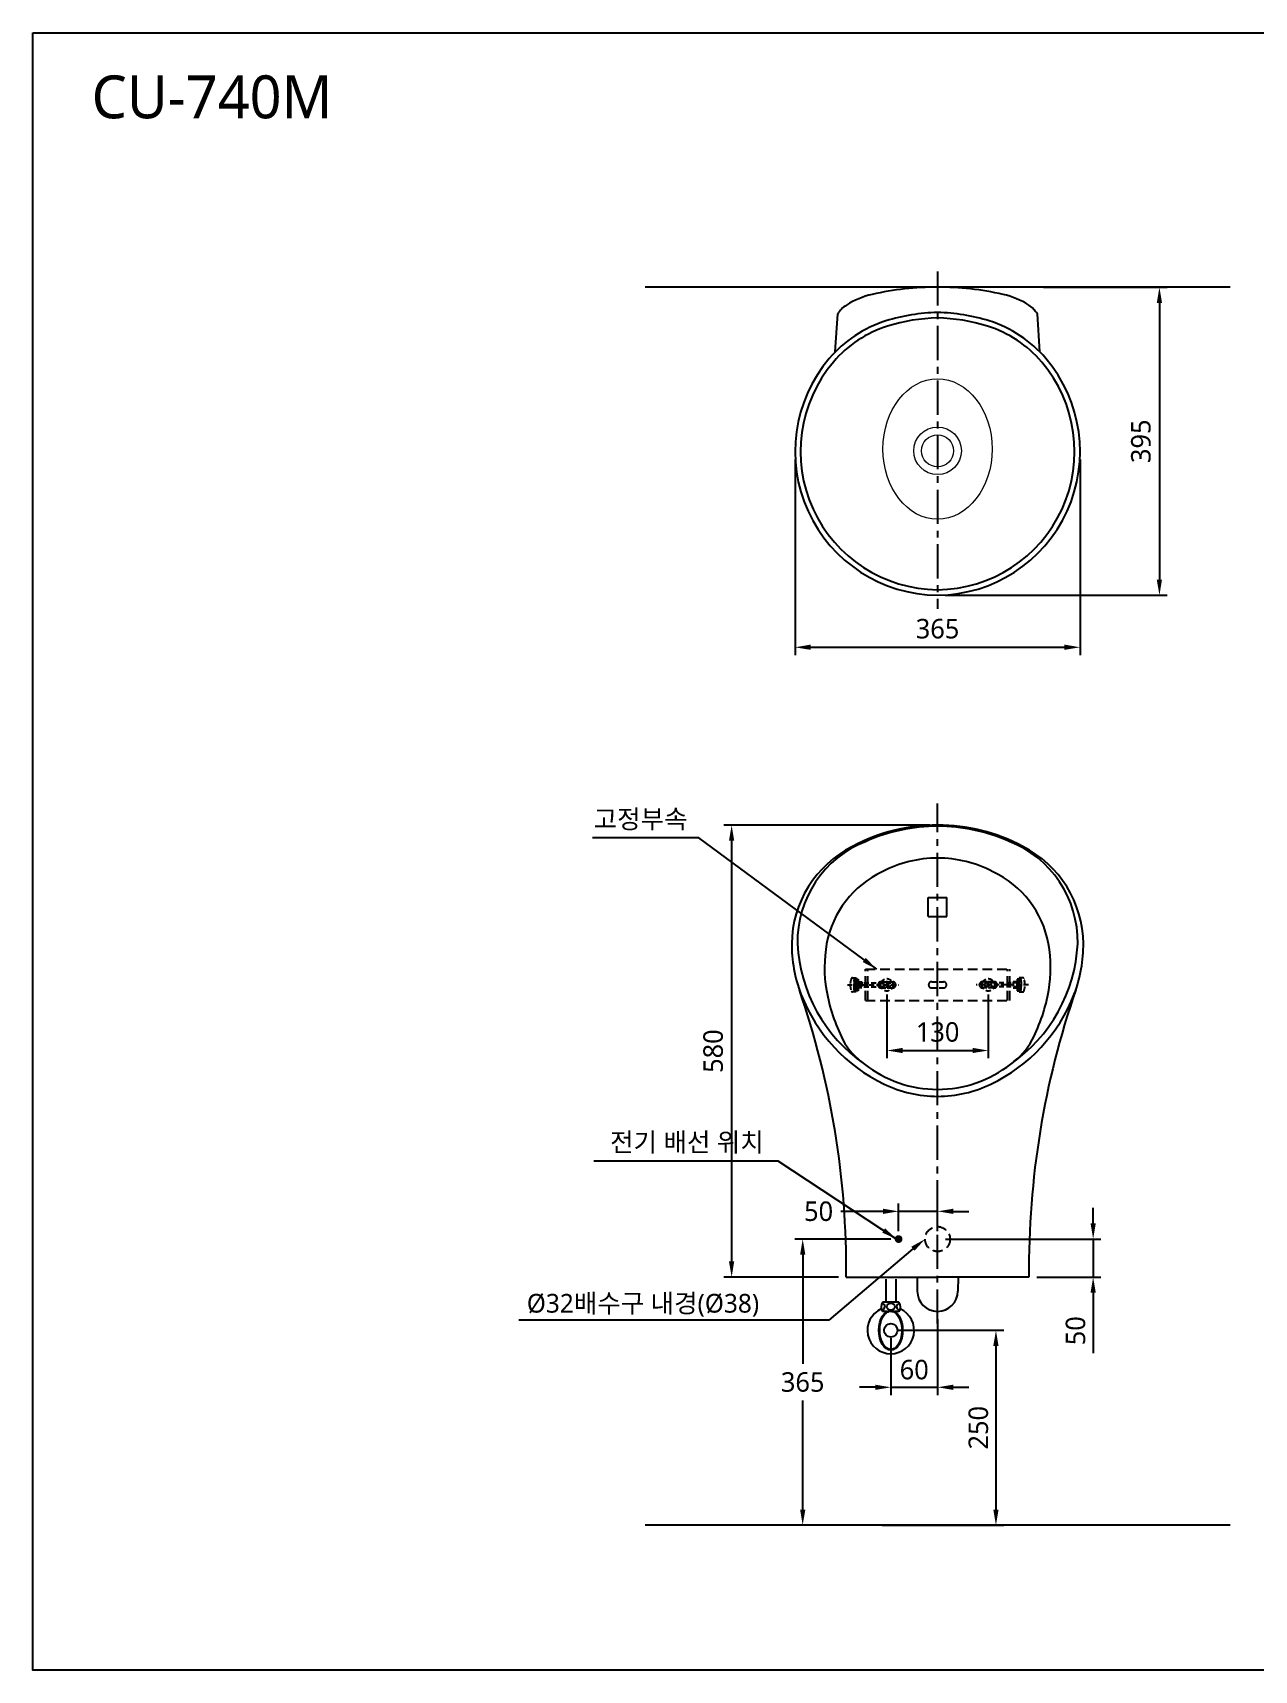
# Model space of a CAD drawing. Extents: x 3469 to 6569, y 70 to 2170.
# Drawn here: x 3469 to 5035, y 70 to 2170 of the extents above; entities that cross this region are included whole.
import ezdxf

# ---------------------------------------------------------------- set-up
doc = ezdxf.new("R2010")
doc.units = 0
doc.header["$LTSCALE"] = 500
doc.header["$MEASUREMENT"] = 0
for name, pattern in [('0.50mmSolid', [0]), ('CENTER', [2, 1.25, -0.25, 0.25, -0.25]), ('HIDDEN', [0.375, 0.25, -0.125]), ('HIDDEN2', [0.1875, 0.125, -0.0625])]:
    doc.linetypes.add(name, pattern=pattern)
doc.layers.get('0').update_dxf_attribs({"linetype": 'CONTINUOUS'})
doc.layers.get('DEFPOINTS').update_dxf_attribs({"linetype": 'CONTINUOUS'})
doc.layers.add('0-1', color=9, linetype='0.50mmSolid', lineweight=0)
for name, color, linetype in [('1', 1, 'CONTINUOUS'), ('2', 2, 'CONTINUOUS'), ('3', 3, 'CONTINUOUS'), ('5', 5, 'CONTINUOUS'), ('6', 6, 'CONTINUOUS'), ('CEN', 1, 'CENTER')]:
    doc.layers.add(name, color=color, linetype=linetype)
doc.layers.add('10', color=7, linetype='CONTINUOUS', true_color=0xffffff)
doc.layers.add('11', color=7, linetype='CONTINUOUS', true_color=0xffffff)
doc.styles.add('GHS', font='romans', dxfattribs={"bigfont": 'ghs'})
doc.styles.get("Standard").update_dxf_attribs({"font": 'NanumGothic.ttf'})
doc.dimstyles.get("Standard").update_dxf_attribs({"dimtxt": 2.5, "dimasz": 2, "dimexe": 2, "dimexo": 1, "dimgap": 2, "dimtad": 1, "dimdec": 0, "dimlfac": 10, "dimrnd": 1, "dimzin": 0, "dimdsep": 46, "dimtxsty": 'Standard', "dimcen": 0, "dimclrt": 2, "dimadec": 0, "dimazin": 0, "dimtfac": 1, "dimtdec": 0, "dimtofl": 0, "dimtmove": 0, "dimatfit": 3, "dimfxl": 1, "dimtolj": 1, "dimtzin": 0, "dimarcsym": 0})
doc.dimstyles.new('Standard$0', dxfattribs={"dimtxt": 0.18, "dimasz": 0.18, "dimexe": 0.18, "dimexo": 0.0625, "dimgap": 0.09, "dimtad": 0, "dimtih": 1, "dimtoh": 1, "dimdec": 4, "dimzin": 0, "dimdsep": 46, "dimtxsty": 'Standard', "dimcen": 0.09, "dimadec": 0, "dimazin": 0, "dimtfac": 1, "dimtdec": 4, "dimtofl": 0, "dimtmove": 0, "dimatfit": 3, "dimfxl": 1, "dimtolj": 1, "dimtzin": 0, "dimarcsym": 0})

# ---------------------------------------------------------------- blocks, each defined once
blk = doc.blocks.new('*D8')
at = {"layer": '1', "color": 3, "lineweight": -2, "transparency": 16777216}
for p, q in [((4446.5, 1622.7), (4446.5, 1371.7)), ((4811.9, 1622.7), (4811.9, 1371.7)), ((4466.5, 1381.7), (4791.9, 1381.7))]:
    blk.add_line(p, q, dxfattribs=at)
at = {"layer": '1', "color": 3, "transparency": 16777216}
for points in [[(4466.5, 1385.1), (4466.5, 1378.4), (4446.5, 1381.7)], [(4791.9, 1385.1), (4791.9, 1378.4), (4811.9, 1381.7)]]:
    blk.add_solid(points, dxfattribs=at)
at = {"layer": 'DEFPOINTS', "color": 0, "transparency": 16777216}
for p in [(4446.5, 1632.7), (4811.9, 1632.7), (4811.9, 1381.7)]:
    blk.add_point(p, dxfattribs=at)
at = {"layer": '1', "color": 2, "transparency": 16777216, "insert": (4629.2, 1405.4), "char_height": 25, "attachment_point": 5}
blk.add_mtext('\\A1;365', dxfattribs=at)
blk = doc.blocks.new('*D9')
at = {"layer": '1', "color": 3, "lineweight": -2, "transparency": 16777216}
for p, q in [((4765.2, 1843.4), (4923.7, 1843.4)), ((4913.7, 1823.4), (4913.7, 1468.4)), ((4639, 1448.4), (4923.7, 1448.4))]:
    blk.add_line(p, q, dxfattribs=at)
at = {"layer": '1', "color": 3, "transparency": 16777216}
for points in [[(4910.3, 1823.4), (4917, 1823.4), (4913.7, 1843.4)], [(4910.3, 1468.4), (4917, 1468.4), (4913.7, 1448.4)]]:
    blk.add_solid(points, dxfattribs=at)
at = {"layer": 'DEFPOINTS', "color": 0, "transparency": 16777216}
for p in [(4755.2, 1843.4), (4629, 1448.4), (4913.7, 1448.4)]:
    blk.add_point(p, dxfattribs=at)
at = {"layer": '1', "color": 2, "transparency": 16777216, "insert": (4890, 1645.9), "char_height": 25, "attachment_point": 5, "rotation": 90}
blk.add_mtext('\\A1;395', dxfattribs=at)
blk = doc.blocks.new('*D10')
at = {"layer": '1', "color": 3, "lineweight": -2, "transparency": 16777216}
for p, q in [((4619.3, 1153.6), (4355.2, 1153.6)), ((4365.2, 1133.6), (4365.2, 594)), ((4502.2, 574), (4355.2, 574))]:
    blk.add_line(p, q, dxfattribs=at)
at = {"layer": '1', "color": 3, "transparency": 16777216}
for points in [[(4361.8, 1133.6), (4368.5, 1133.6), (4365.2, 1153.6)], [(4361.8, 594), (4368.5, 594), (4365.2, 574)]]:
    blk.add_solid(points, dxfattribs=at)
at = {"layer": 'DEFPOINTS', "color": 0, "transparency": 16777216}
for p in [(4629.3, 1153.6), (4365.2, 574), (4512.2, 574)]:
    blk.add_point(p, dxfattribs=at)
at = {"layer": '1', "color": 2, "transparency": 16777216, "insert": (4341.6, 863.8), "char_height": 25, "attachment_point": 5, "rotation": 90}
blk.add_mtext('\\A1;580', dxfattribs=at)
blk = doc.blocks.new('*D11')
at = {"layer": '1', "color": 3, "lineweight": -2, "transparency": 16777216}
for p, q in [((4629.3, 520), (4629.3, 422.7)), ((4569.3, 495.8), (4569.3, 422.7)), ((4549.3, 432.7), (4529.3, 432.7)), ((4569.3, 432.7), (4629.3, 432.7)), ((4649.3, 432.7), (4669.3, 432.7))]:
    blk.add_line(p, q, dxfattribs=at)
at = {"layer": '1', "color": 3, "transparency": 16777216}
for points in [[(4549.3, 436), (4549.3, 429.3), (4569.3, 432.7)], [(4649.3, 436), (4649.3, 429.3), (4629.3, 432.7)]]:
    blk.add_solid(points, dxfattribs=at)
at = {"layer": 'DEFPOINTS', "color": 0, "transparency": 16777216}
for p in [(4629.3, 530), (4569.3, 505.8), (4629.3, 432.7)]:
    blk.add_point(p, dxfattribs=at)
at = {"layer": '1', "color": 2, "transparency": 16777216, "insert": (4599.3, 455.2), "char_height": 25, "attachment_point": 5}
blk.add_mtext('\\A1;60', dxfattribs=at)
blk = doc.blocks.new('*D12')
at = {"layer": '1', "color": 3, "lineweight": -2, "transparency": 16777216}
for p, q in [((4579.3, 505.8), (4714.1, 505.8)), ((4704.1, 485.8), (4704.1, 275.8)), ((4558, 255.8), (4714.1, 255.8))]:
    blk.add_line(p, q, dxfattribs=at)
at = {"layer": '1', "color": 3, "transparency": 16777216}
for points in [[(4700.7, 485.8), (4707.4, 485.8), (4704.1, 505.8)], [(4700.7, 275.8), (4707.4, 275.8), (4704.1, 255.8)]]:
    blk.add_solid(points, dxfattribs=at)
at = {"layer": 'DEFPOINTS', "color": 0, "transparency": 16777216}
for p in [(4569.3, 505.8), (4548, 255.8), (4704.1, 255.8)]:
    blk.add_point(p, dxfattribs=at)
at = {"layer": '1', "color": 2, "transparency": 16777216, "insert": (4681.6, 380.8), "char_height": 25, "attachment_point": 5, "rotation": 90}
blk.add_mtext('\\A1;250', dxfattribs=at)
blk = doc.blocks.new('*D13')
at = {"layer": '1', "color": 3, "lineweight": -2, "transparency": 16777216}
for p, q in [((4828.7, 642.8), (4828.7, 662.8)), ((4639.3, 622.8), (4838.7, 622.8)), ((4828.7, 622.8), (4828.7, 574)), ((4756.3, 574), (4838.7, 574)), ((4828.7, 554), (4828.7, 476.5))]:
    blk.add_line(p, q, dxfattribs=at)
at = {"layer": '1', "color": 3, "transparency": 16777216}
for points in [[(4825.4, 642.8), (4832.1, 642.8), (4828.7, 622.8)], [(4825.4, 554), (4832.1, 554), (4828.7, 574)]]:
    blk.add_solid(points, dxfattribs=at)
at = {"layer": 'DEFPOINTS', "color": 0, "transparency": 16777216}
for p in [(4629.3, 622.8), (4746.3, 574), (4828.7, 574)]:
    blk.add_point(p, dxfattribs=at)
at = {"layer": '1', "color": 2, "transparency": 16777216, "insert": (4806.2, 505.2), "char_height": 25, "attachment_point": 5, "rotation": 90}
blk.add_mtext('\\A1;50', dxfattribs=at)
blk = doc.blocks.new('*D22')
at = {"layer": '1', "color": 3, "lineweight": -2, "transparency": 16777216}
for p, q in [((4564.3, 936.5), (4564.3, 854.6)), ((4694.3, 936.5), (4694.3, 854.6)), ((4584.3, 864.6), (4674.3, 864.6))]:
    blk.add_line(p, q, dxfattribs=at)
at = {"layer": '1', "color": 3, "transparency": 16777216}
for points in [[(4584.3, 867.9), (4584.3, 861.3), (4564.3, 864.6)], [(4674.3, 867.9), (4674.3, 861.3), (4694.3, 864.6)]]:
    blk.add_solid(points, dxfattribs=at)
at = {"layer": 'DEFPOINTS', "color": 0, "transparency": 16777216}
for p in [(4564.3, 946.5), (4694.3, 946.5), (4694.3, 864.6)]:
    blk.add_point(p, dxfattribs=at)
at = {"layer": '1', "color": 2, "transparency": 16777216, "insert": (4629.3, 888.2), "char_height": 25, "attachment_point": 5}
blk.add_mtext('\\A1;130', dxfattribs=at)
blk = doc.blocks.new('*D29')
at = {"layer": '1', "color": 3, "lineweight": -2, "transparency": 16777216}
for p, q in [((4559.3, 658.3), (4505.4, 658.3)), ((4579.3, 632.8), (4579.3, 668.3)), ((4629.3, 658.3), (4579.3, 658.3)), ((4629.3, 632.8), (4629.3, 668.3)), ((4649.3, 658.3), (4669.3, 658.3))]:
    blk.add_line(p, q, dxfattribs=at)
at = {"layer": '1', "color": 3, "transparency": 16777216}
for points in [[(4559.3, 661.7), (4559.3, 655), (4579.3, 658.3)], [(4649.3, 661.7), (4649.3, 655), (4629.3, 658.3)]]:
    blk.add_solid(points, dxfattribs=at)
at = {"layer": 'DEFPOINTS', "color": 0, "transparency": 16777216}
for p in [(4579.3, 658.3), (4579.3, 622.8), (4629.3, 622.8)]:
    blk.add_point(p, dxfattribs=at)
at = {"layer": '1', "color": 0, "transparency": 16777216, "insert": (4476.7, 658.3), "char_height": 25, "attachment_point": 5}
blk.add_mtext('\\A1;50', dxfattribs=at)
blk = doc.blocks.new('*D30')
at = {"layer": '1', "color": 3, "lineweight": -2, "transparency": 16777216}
for p, q in [((4569.3, 622.8), (4446.3, 622.8)), ((4456.3, 602.8), (4456.3, 462.9)), ((4456.3, 275.8), (4456.3, 415.6)), ((4538, 255.8), (4446.3, 255.8))]:
    blk.add_line(p, q, dxfattribs=at)
at = {"layer": '1', "color": 3, "transparency": 16777216}
for points in [[(4453, 602.8), (4459.7, 602.8), (4456.3, 622.8)], [(4453, 275.8), (4459.7, 275.8), (4456.3, 255.8)]]:
    blk.add_solid(points, dxfattribs=at)
at = {"layer": 'DEFPOINTS', "color": 0, "transparency": 16777216}
for p in [(4579.3, 622.8), (4456.3, 255.8), (4548, 255.8)]:
    blk.add_point(p, dxfattribs=at)
at = {"layer": '1', "color": 0, "transparency": 16777216, "insert": (4456.3, 439.3), "char_height": 25, "attachment_point": 5}
blk.add_mtext('\\A1;365', dxfattribs=at)

msp = doc.modelspace()

# ---------------------------------------------------------------- linework, layer by layer
at = {"color": 7}
for p, q in [((4498.14783, 1760.56935), (4501.15694, 1809.1897)), ((4760.31707, 1760.57034), (4757.30802, 1809.1897))]:
    msp.add_line(p, q, dxfattribs=at)
at = {"linetype": 'HIDDEN2', "ltscale": 0.2}
for p, q in [((4536.75649, 928.75643), (4536.75649, 968.75643)), ((4536.75649, 968.75643), (4721.75649, 968.75643)), ((4539.75649, 928.75643), (4539.75649, 968.75643)), ((4718.75649, 928.75643), (4718.75649, 968.75643)), ((4721.75649, 928.75643), (4721.75649, 968.75643)), ((4536.75649, 928.75643), (4721.75649, 928.75643))]:
    msp.add_line(p, q, dxfattribs=at)
at = {"color": 6, "linetype": 'HIDDEN', "ltscale": 0.05}
for p, q in [((4522.25649, 943.80643), (4522.25649, 953.70643)), ((4522.25649, 953.70643), (4522.75649, 953.70643)), ((4522.75649, 943.80643), (4522.75649, 953.70643)), ((4525.35649, 951.25643), (4522.75649, 953.70643)), ((4525.35649, 946.25643), (4522.75649, 943.80643)), ((4523.75649, 956.75643), (4524.75649, 956.75643)), ((4525.35649, 951.25643), (4571.85649, 951.25643)), ((4525.35649, 946.25643), (4525.35649, 951.25643)), ((4525.35649, 946.25643), (4571.85649, 946.25643)), ((4571.85649, 946.25643), (4571.85649, 951.25643)), ((4572.25649, 950.85043), (4571.85649, 951.25643)), ((4572.25649, 946.66243), (4571.85649, 946.25643)), ((4572.25649, 946.66243), (4572.25649, 950.85043)), ((4686.25649, 950.85043), (4686.65649, 951.25643)), ((4686.25649, 946.66243), (4686.25649, 950.85043)), ((4686.25649, 946.66243), (4686.65649, 946.25643)), ((4733.15649, 951.25643), (4686.65649, 951.25643)), ((4686.65649, 946.25643), (4686.65649, 951.25643)), ((4733.15649, 946.25643), (4686.65649, 946.25643)), ((4733.15649, 951.25643), (4735.75649, 953.70643)), ((4733.15649, 946.25643), (4733.15649, 951.25643)), ((4733.15649, 946.25643), (4735.75649, 943.80643)), ((4734.75649, 956.75643), (4733.75649, 956.75643)), ((4735.75649, 943.80643), (4735.75649, 953.70643)), ((4736.25649, 953.70643), (4735.75649, 953.70643)), ((4736.25649, 943.80643), (4736.25649, 953.70643)), ((4522.25649, 943.80643), (4522.75649, 943.80643)), ((4523.75649, 940.75643), (4524.75649, 940.75643)), ((4734.75649, 940.75643), (4733.75649, 940.75643)), ((4736.25649, 943.80643), (4735.75649, 943.80643))]:
    msp.add_line(p, q, dxfattribs=at)
at = {"color": 3, "linetype": 'HIDDEN', "ltscale": 0.05}
for p, q in [((4562.19671, 948.95643), (4564.05649, 948.95643)), ((4562.19671, 948.55643), (4564.05649, 948.55643)), ((4564.05649, 950.81621), (4564.05649, 948.95643)), ((4564.05649, 948.55643), (4564.05649, 946.69665)), ((4564.45649, 950.81621), (4564.45649, 948.95643)), ((4564.45649, 948.95643), (4566.31627, 948.95643)), ((4564.45649, 948.55643), (4564.45649, 946.69665)), ((4564.45649, 948.55643), (4566.31627, 948.55643)), ((4694.05649, 948.95643), (4692.19671, 948.95643)), ((4694.05649, 948.55643), (4692.19671, 948.55643)), ((4694.05649, 950.81621), (4694.05649, 948.95643)), ((4694.05649, 948.55643), (4694.05649, 946.69665)), ((4694.45649, 950.81621), (4694.45649, 948.95643)), ((4696.31627, 948.95643), (4694.45649, 948.95643)), ((4694.45649, 948.55643), (4694.45649, 946.69665)), ((4696.31627, 948.55643), (4694.45649, 948.55643))]:
    msp.add_line(p, q, dxfattribs=at)
for p in [(4512.177, 573.97833), (4746.33599, 573.97833)]:
    msp.add_line(p, (4629.25649, 573.97833))
at = {"color": 4}
for p, q in [((4603.01466, 573.97833), (4603.25649, 556.00534)), ((4655.49832, 573.97833), (4655.25649, 556.00534))]:
    msp.add_line(p, q, dxfattribs=at)
at = {"const_width": 5}
msp.add_lwpolyline([(4576.75649, 622.75643, 1), (4581.75649, 622.75643, 1)], format="xyb", close=True, dxfattribs=at)
at = {"color": 3, "linetype": 'HIDDEN', "ltscale": 0.05}
for centre, radius in [((4564.25649, 948.75643), 8), ((4564.25649, 948.75643), 4.25978), ((4694.25649, 948.75643), 8), ((4694.25649, 948.75643), 4.25978)]:
    msp.add_circle(centre, radius, dxfattribs=at)
at = {"color": 7}
for centre, radius, start, end in [((4569.00418, 1731.06869), 105.85714, 102.96882695, 122.37768733), ((4626.42363, 1481.73891), 361.71322, 89.55507045, 102.96882695), ((4632.04133, 1481.73891), 361.71322, 77.03117305, 90.44492955), ((4689.46078, 1731.06869), 105.85714, 57.62231267, 77.03117305), ((4531.31342, 1790.51097), 35.47264, 122.37768733, 148.22620177), ((4633.79934, 1574.67387), 236.38415, 91.10700429, 107.43459456), ((4633.79934, 1574.67387), 236.38415, 91.10700429, 107.43459456), ((4624.66653, 1574.67387), 236.38415, 72.56540544, 88.89299571), ((4624.66653, 1574.67387), 236.38415, 72.56540544, 88.89299571), ((4727.15153, 1790.51097), 35.47264, 31.77379823, 57.62231267), ((4610.01451, 1650.41108), 157, 107.43459456, 139.64765441), ((4610.01451, 1650.41108), 150, 107.43459456, 139.64765441), ((4633.79934, 1574.67387), 229.38415, 91.10700429, 107.43459456), ((4624.66562, 1574.67387), 229.38415, 88.85920942, 88.89299571), ((4624.66653, 1574.67387), 229.38415, 72.56540544, 88.89299571), ((4648.45136, 1650.41108), 150, 40.35234559, 72.56540544), ((4648.45136, 1650.41108), 157, 40.35234559, 72.56540544), ((4630.81948, 1632.73448), 184.30035, 139.64765441, 269.48714189), ((4630.81948, 1632.73448), 177.30035, 139.64765441, 269.48714189), ((4627.64639, 1632.73448), 177.30035, 270.51285811, 40.35234559), ((4627.64639, 1632.73448), 184.30035, 270.51285811, 40.35234559), ((4630.81948, 1632.73448), 184.30035, 269.42774766, 269.48714189)]:
    msp.add_arc(centre, radius, start, end, dxfattribs=at)
for centre, radius, start, end in [((4627.35968, 930.80854), 222.82107, 89.51225251, 118.78789236), ((4628.97452, 925.79791), 226.34618, 89.9287389, 113.84135072), ((4631.1533, 930.80854), 222.82107, 61.21210764, 90.48774749), ((4629.53847, 925.79791), 226.34618, 66.15864928, 90.0712611), ((4583.03595, 1000.22019), 140.74756, 116.58127598, 179.52014246), ((4587.83091, 1004.05011), 138.27127, 111.35318186, 181.09863136), ((4670.68208, 1004.05011), 138.27127, 358.90136864, 68.64681814), ((4675.47704, 1000.22019), 140.74756, 0.47985754, 63.41872402), ((4612.72156, 978.04858), 127.84182, 115.19444295, 169.47581721), ((4629.25649, 960.05895), 151.33521, 90, 117.9607876), ((4629.25649, 960.05895), 151.33521, 62.0392124, 90), ((4645.79142, 978.04858), 127.84182, 10.52418279, 64.80555705), ((4619.82663, 1000.37754), 177.53617, 179.25088866, 201.01939818), ((4649.27127, 1011.69103), 199.95127, 182.9504843, 235.32640895), ((4656.14287, 970.904), 171.85639, 169.77906175, 189.7656796), ((4609.24171, 1011.69103), 199.95127, 304.67359105, 357.0495157), ((4602.37011, 970.904), 171.85639, 350.2343204, 10.22093825), ((4638.68636, 1000.37754), 177.53617, 338.98060182, 0.74911134), ((3412.177, 583.62694), 1100, 359.49742562, 19.03916031), ((4653.01913, 1013.82177), 213.34322, 201.1923591, 244.38842554), ((4706.34829, 979.54502), 222.8, 189.7656796, 207.0371743), ((4605.49386, 1013.82177), 213.34322, 295.61157446, 338.8076409), ((5846.33599, 583.62694), 1100, 160.96083969, 180.50257438), ((4552.16469, 979.54502), 222.8, 332.9628257, 350.2343204), ((4585.65464, 919.70323), 88.1084, 208.05281501, 235.31783529), ((4672.85834, 919.70323), 88.1084, 304.68216471, 331.94718499), ((4629.25649, 966.05895), 151.33521, 231.72738902, 270), ((4629.25649, 966.05895), 151.33521, 270, 308.27261098), ((4629.85475, 965.6127), 159.85771, 244.4060344, 269.75708172), ((4628.65823, 965.6127), 159.85771, 270.24291828, 295.5939656)]:
    msp.add_arc(centre, radius, start, end)
at = {"color": 6, "linetype": 'HIDDEN', "ltscale": 0.05}
for centre, start, end in [((4523.75649, 955.25643), 90, 180), ((4734.75649, 955.25643), 0, 90), ((4523.75649, 942.25643), 180, 270), ((4734.75649, 942.25643), 270, 0)]:
    msp.add_arc(centre, 1.5, start, end, dxfattribs=at)
at = {"color": 2, "linetype": 'HIDDEN', "ltscale": 0.05}
for centre, start, end in [((4556.75649, 948.75643), 90, 180), ((4556.75649, 948.75643), 180, 270), ((4571.75649, 948.75643), 0, 90), ((4571.75649, 948.75643), 270, 0), ((4621.75649, 948.75643), 90, 180), ((4621.75649, 948.75643), 180, 270), ((4636.75649, 948.75643), 0, 90), ((4636.75649, 948.75643), 270, 0), ((4686.75649, 948.75643), 90, 180), ((4686.75649, 948.75643), 180, 270), ((4701.75649, 948.75643), 0, 90), ((4701.75649, 948.75643), 270, 0)]:
    msp.add_arc(centre, 4, start, end, dxfattribs=at)
at = {"color": 3, "linetype": 'HIDDEN', "ltscale": 0.05}
for centre, start, end in [((4562.19671, 948.75643), 90, 270), ((4564.25649, 950.81621), 90, 180), ((4564.25649, 946.69665), 180, 270), ((4564.25649, 950.81621), 0, 90), ((4564.25649, 946.69665), 270, 0), ((4566.31627, 948.75643), 270, 90), ((4692.19671, 948.75643), 90, 270), ((4694.25649, 950.81621), 90, 180), ((4694.25649, 946.69665), 180, 270), ((4694.25649, 950.81621), 0, 90), ((4694.25649, 946.69665), 270, 0), ((4696.31627, 948.75643), 270, 90)]:
    msp.add_arc(centre, 0.2, start, end, dxfattribs=at)
at = {"color": 4}
for start, end in [(180, 270), (270, 0)]:
    msp.add_arc((4629.25649, 556.00534), 26, start, end, dxfattribs=at)
at = {"color": 7, "linetype": 'Continuous', "lineweight": 0}
msp.add_ellipse((4629.23248, 1635.97392), major_axis=(-0.00046, 90), ratio=0.7777777778, dxfattribs=at)
at = {"layer": '0-1', "color": 6, "linetype": 'HIDDEN', "ltscale": 0.05}
for p, q in [((4525.35649, 950.85043), (4572.25649, 950.85043)), ((4525.35649, 946.66243), (4572.25649, 946.66243)), ((4733.15649, 950.85043), (4686.25649, 950.85043)), ((4733.15649, 946.66243), (4686.25649, 946.66243))]:
    msp.add_line(p, q, dxfattribs=at)
at = {"layer": '1', "linetype": 'CENTER', "ltscale": 0.07}
for p, q in [((4629.23248, 1863.723), (4629.23248, 1431.12361)), ((4629.25649, 514.44419), (4629.25649, 1181.15926))]:
    msp.add_line(p, q, dxfattribs=at)
at = {"layer": '1'}
for p, q in [((5004.23248, 1843.44122), (4254.23248, 1843.44122)), ((5004.25649, 255.75643), (4254.25649, 255.75643))]:
    msp.add_line(p, q, dxfattribs=at)
at = {"layer": '1', "color": 0, "linetype": 'HIDDEN', "ltscale": 0.1}
msp.add_circle((4629.25649, 622.75643), 16, dxfattribs=at)
at = {"layer": '10', "color": 6, "linetype": 'HIDDEN', "ltscale": 0.05}
for p, q in [((4519.96485, 957.77279), (4524.75649, 957.85643)), ((4524.75649, 957.85643), (4524.75649, 946.75643)), ((4524.75649, 946.75643), (4524.75649, 939.65643)), ((4738.54813, 957.77279), (4733.75649, 957.85643)), ((4733.75649, 957.85643), (4733.75649, 946.75643)), ((4733.75649, 946.75643), (4733.75649, 939.65643)), ((4524.75649, 939.65643), (4519.96485, 939.74007)), ((4733.75649, 939.65643), (4738.54813, 939.74007))]:
    msp.add_line(p, q, dxfattribs=at)
for centre, radius, start, end in [((4542.25649, 948.75643), 25, 161.34585023, 180), ((4542.25649, 948.75643), 25, 180, 198.65414977), ((4519.99103, 956.27302), 1.5, 91, 161.34585023), ((4738.52196, 956.27302), 1.5, 18.65414977, 89), ((4716.25649, 948.75643), 25, 0, 18.65414977), ((4716.25649, 948.75643), 25, 341.34585023, 0), ((4519.99103, 941.23984), 1.5, 198.65414977, 269), ((4738.52196, 941.23984), 1.5, 271, 341.34585023)]:
    msp.add_arc(centre, radius, start, end, dxfattribs=at)
at = {"layer": '11', "color": 6, "linetype": 'HIDDEN', "ltscale": 0.05}
for p, q in [((4522.25649, 953.00643), (4522.25649, 955.25643)), ((4522.25649, 953.00643), (4522.25649, 944.50643)), ((4524.75649, 940.75643), (4524.75649, 956.75643)), ((4524.75649, 956.25643), (4527.25649, 956.25643)), ((4527.25649, 956.25643), (4527.25649, 941.25643)), ((4527.25649, 952.75643), (4532.25649, 952.75643)), ((4532.25649, 952.75643), (4532.25649, 944.75643)), ((4726.25649, 952.75643), (4726.25649, 944.75643)), ((4731.25649, 952.75643), (4726.25649, 952.75643)), ((4731.25649, 956.25643), (4731.25649, 941.25643)), ((4733.75649, 956.25643), (4731.25649, 956.25643)), ((4733.75649, 940.75643), (4733.75649, 956.75643)), ((4736.25649, 953.00643), (4736.25649, 955.25643)), ((4736.25649, 953.00643), (4736.25649, 944.50643)), ((4522.25649, 942.25643), (4522.25649, 944.50643)), ((4527.25649, 941.25643), (4524.75649, 941.25643)), ((4532.25649, 944.75643), (4527.25649, 944.75643)), ((4726.25649, 944.75643), (4731.25649, 944.75643)), ((4731.25649, 941.25643), (4733.75649, 941.25643)), ((4736.25649, 942.25643), (4736.25649, 944.50643))]:
    msp.add_line(p, q, dxfattribs=at)
at = {"layer": '2', "color": 2, "linetype": 'Continuous', "lineweight": 50}
msp.add_open_spline([(4629.25603, 1111.39416), (4629.25619, 1111.39416), (4629.25634, 1111.39415), (4629.25649, 1111.39415)], degree=3, dxfattribs=at)
at = {"layer": '3', "color": 0}
for p, q in [((4617.25649, 1060.62153), (4641.25649, 1060.62153)), ((4617.25649, 1036.62153), (4617.25649, 1060.62153)), ((4641.25649, 1036.62153), (4641.25649, 1060.62153)), ((4617.25649, 1036.62153), (4641.25649, 1036.62153))]:
    msp.add_line(p, q, dxfattribs=at)
at = {"layer": '3', "color": 3}
for p, q in [((4597.57963, 610.33725), (4490.01566, 518.57385)), ((4490.01566, 518.57385), (4092.50035, 518.57385))]:
    msp.add_line(p, q, dxfattribs=at)
at = {"layer": '3', "color": 7, "linetype": 'Continuous', "lineweight": 0}
for radius in [30.5, 20.5]:
    msp.add_circle((4629.23248, 1633.66985), radius, dxfattribs=at)
at = {"layer": '3', "color": 3}
msp.add_solid([(4595.50977, 612.95006), (4599.64949, 607.72444), (4613.25649, 622.75643)], dxfattribs=at)
at = {"layer": '5'}
msp.add_lwpolyline([(3469.13783, 2169.79582), (6569.13783, 2169.79582), (6569.13783, 69.79582), (3469.13783, 69.79582)], close=True, dxfattribs=at)
at = {"layer": '6'}
for p, q in [((4562.90649, 571.25643), (4562.90649, 541.75643)), ((4575.60649, 571.25643), (4575.60649, 541.75643)), ((4575.60649, 541.75643), (4558.75649, 541.75643)), ((4564.1163, 529.75643), (4558.75649, 529.75643)), ((4579.75649, 529.75643), (4574.39669, 529.75643)), ((4579.75649, 541.75643), (4575.60649, 541.75643))]:
    msp.add_line(p, q, dxfattribs=at)
msp.add_circle((4569.25649, 505.75643), 8.61509, dxfattribs=at)
for centre, radius, start, end in [((4569.25649, 505.75643), 30, 113.91725115, 66.08274885), ((4566.75649, 535.75643), 10, 143.13010235, 216.86989765), ((4571.75649, 535.75643), 10, 323.13010235, 36.86989765)]:
    msp.add_arc(centre, radius, start, end, dxfattribs=at)
for centre, major_axis, ratio in [((4569.25649, 505.75643), (0, 25.5), 0.5965287665), ((4569.25649, 535.98401), (5.22946, 0), 0.8663914057)]:
    msp.add_ellipse(centre, major_axis=major_axis, ratio=ratio, dxfattribs=at)
for centre, major_axis, start_param, end_param in [((4556.48323, 535.98401), (-5.22946, 0), 1.8005043538, 4.4430577951), ((4581.93917, 535.98401), (5.22946, 0), 1.8241194503, 4.4989702221)]:
    msp.add_ellipse(centre, major_axis=major_axis, ratio=0.8663914057, start_param=start_param, end_param=end_param, dxfattribs=at)
msp.add_open_spline([(4569.25649, 530.25643), (4567.1761, 530.25643), (4565.07635, 529.44732), (4561.18012, 526.20227), (4559.4079, 523.76214), (4556.68205, 517.73343), (4555.73038, 514.15402), (4554.87998, 506.63888), (4554.98131, 502.70915), (4556.2132, 495.35173), (4557.34369, 491.9302), (4560.35612, 486.34098), (4562.23399, 484.18375), (4566.23914, 481.54141), (4568.34465, 481.03983), (4572.50015, 481.64163), (4574.5819, 482.76448), (4578.33311, 486.59648), (4579.98184, 489.30059), (4582.39623, 495.72196), (4583.16101, 499.43121), (4583.62268, 507.04564), (4583.31953, 510.94491), (4581.71669, 518.08732), (4580.41713, 521.32404), (4577.14624, 526.43082), (4575.18252, 528.28958), (4571.8648, 529.94175), (4570.55929, 530.25643), (4569.25649, 530.25643)], degree=3, knots=[0, 0, 0, 0, 0.4611097388, 0.4611097388, 0.9222194776, 0.9222194776, 1.3833292164, 1.3833292164, 1.8444389553, 1.8444389553, 2.3055486941, 2.3055486941, 2.7666584329, 2.7666584329, 3.2277681717, 3.2277681717, 3.6888779105, 3.6888779105, 4.1499876493, 4.1499876493, 4.6110973881, 4.6110973881, 5.072207127, 5.072207127, 5.5333168658, 5.5333168658, 5.9944266046, 5.9944266046, 6.2831853072, 6.2831853072, 6.2831853072, 6.2831853072], dxfattribs=at)
at = {"layer": 'CEN', "linetype": 'HIDDEN', "ltscale": 0.05}
for p, q in [((4513.58168, 948.75643), (4579.67354, 948.75643)), ((4745.71569, 948.75643), (4678.83945, 948.75643)), ((4721.75649, 948.75643), (4710.19435, 948.75643))]:
    msp.add_line(p, q, dxfattribs=at)
at = {"layer": 'CEN', "color": 6, "linetype": 'HIDDEN', "ltscale": 0.05}
msp.add_line((4524.75649, 948.75643), (4536.31863, 948.75643), dxfattribs=at)
at = {"layer": 'CEN', "color": 2, "linetype": 'HIDDEN', "ltscale": 0.05}
for p, q in [((4556.75649, 952.75643), (4571.75649, 952.75643)), ((4621.75649, 952.75643), (4636.75649, 952.75643)), ((4701.75649, 952.75643), (4686.75649, 952.75643)), ((4556.75649, 944.75643), (4571.75649, 944.75643)), ((4621.75649, 944.75643), (4636.75649, 944.75643)), ((4701.75649, 944.75643), (4686.75649, 944.75643))]:
    msp.add_line(p, q, dxfattribs=at)

# ---------------------------------------------------------------- texts
at = {"insert": (3544.52978, 2115.07375), "char_height": 55, "width": 456.6456895, "attachment_point": 1, "style": 'GHS'}
msp.add_mtext('{\\fNanumGothic|b0|i0|c0|p50;CU-740M}', dxfattribs=at)
at = {"layer": '3', "color": 2, "char_height": 24, "attachment_point": 9}
for s, insert, width in [('\\A1;\\pxqc;고정부속', (4324.92822, 1146.82301), 152.8525681), ('\\A1;\\pxqc;%%C32배수구 내경(%%C38) ', (4445.99657, 523.12656), 388.902929)]:
    msp.add_mtext(s, dxfattribs=dict(at, insert=insert, width=width))
at = {"layer": '3', "color": 2, "insert": (4406.32175, 732.49173), "char_height": 24, "attachment_point": 9}
msp.add_mtext('\\A1;전기 배선 위치', dxfattribs=at)

# ---------------------------------------------------------------- dimensions: what is measured, and where the dimension line sits
at = {"layer": '1', "color": 2}
for base, p1, p2, picture, middle in [((4913.67442, 1448.44331), (4755.18819, 1843.44122), (4628.97878, 1448.44331), '*D9', (4890.04781, 1645.94227)), ((4365.16739, 573.97833), (4629.25649, 1153.62153), (4512.177, 573.97833), '*D10', (4341.55867, 863.79993)), ((4704.0819, 255.75643), (4569.25649, 505.75643), (4547.95629, 255.75643), '*D12', (4681.5819, 380.75643))]:
    dim = msp.add_linear_dim(base=base, p1=p1, p2=p2, angle=90, dimstyle='Standard', override={"dimtxt": 25, "dimasz": 20, "dimexe": 10, "dimexo": 10, "dimgap": 10, "dimdec": 4, "dimlfac": 1, "dimzin": 8, "dimclrd": 3, "dimclre": 3, "dimtdec": 4, "dimtofl": 1, "dimarcsym": 1}, dxfattribs=at)
    dim.commit()
    dim.dimension.update_dxf_attribs({"geometry": picture, "text_midpoint": middle})
for base, p1, p2, dimstyle, override, picture, middle in [((4811.94674, 1381.73148), (4446.51913, 1632.73448), (4811.94674, 1632.73448), 'Standard', {"dimtxt": 25, "dimasz": 20, "dimexe": 10, "dimexo": 10, "dimgap": 10, "dimdec": 4, "dimlfac": 1, "dimzin": 8, "dimclrd": 3, "dimclre": 3, "dimtdec": 4, "dimtofl": 1, "dimarcsym": 1}, '*D8', (4629.23248, 1381.73148)), ((4579.25649, 658.32144), (4629.25649, 622.75643), (4579.25649, 622.75643), 'Standard$0', {"dimtxt": 25, "dimasz": 20, "dimexe": 10, "dimexo": 10, "dimgap": 10, "dimzin": 8, "dimclrd": 3, "dimclre": 3, "dimtofl": 1, "dimarcsym": 1}, '*D29', (4476.67821, 658.32144))]:
    dim = msp.add_linear_dim(base=base, p1=p1, p2=p2, dimstyle=dimstyle, override=override, dxfattribs=at)
    dim.commit()
    dim.dimension.update_dxf_attribs({"geometry": picture, "text_midpoint": middle, "dimtype": 160})
for base, p1, p2, picture, middle in [((4694.25649, 864.61093), (4564.25649, 946.49665), (4694.25649, 946.49665), '*D22', (4629.25649, 888.23754)), ((4629.25649, 432.66121), (4569.25649, 505.75643), (4629.25649, 530.00534), '*D11', (4599.25649, 455.16121))]:
    dim = msp.add_linear_dim(base=base, p1=p1, p2=p2, dimstyle='Standard', override={"dimtxt": 25, "dimasz": 20, "dimexe": 10, "dimexo": 10, "dimgap": 10, "dimdec": 4, "dimlfac": 1, "dimzin": 8, "dimclrd": 3, "dimclre": 3, "dimtdec": 4, "dimtofl": 1, "dimarcsym": 1}, dxfattribs=at)
    dim.commit()
    dim.dimension.update_dxf_attribs({"geometry": picture, "text_midpoint": middle})
dim = msp.add_linear_dim(base=(4828.72026, 573.97833), p1=(4629.25649, 622.75643), p2=(4746.33599, 573.97833), angle=90, text='50', dimstyle='Standard', override={"dimtxt": 25, "dimasz": 20, "dimexe": 10, "dimexo": 10, "dimgap": 10, "dimdec": 4, "dimlfac": 1, "dimzin": 8, "dimclrd": 3, "dimclre": 3, "dimtdec": 4, "dimtofl": 1, "dimarcsym": 1}, dxfattribs=at)
dim.commit()
dim.dimension.update_dxf_attribs({"geometry": '*D13', "text_midpoint": (4806.22026, 505.22833)})
dim = msp.add_linear_dim(base=(4456.34931, 255.75643), p1=(4579.25649, 622.75643), p2=(4547.95629, 255.75643), angle=90, text='365', dimstyle='Standard$0', override={"dimtxt": 25, "dimasz": 20, "dimexe": 10, "dimexo": 10, "dimgap": 10, "dimzin": 8, "dimclrd": 3, "dimclre": 3, "dimtofl": 1, "dimarcsym": 1}, dxfattribs=at)
dim.commit()
dim.dimension.update_dxf_attribs({"geometry": '*D30', "text_midpoint": (4456.34931, 439.25643), "dimtype": 160})

# ---------------------------------------------------------------- leaders
for points in [[(4551.29697, 968.75643), (4323.07474, 1137.14371), (4186.69245, 1137.14371)], [(4576.75649, 622.75643), (4425.0445, 722.61366), (4188.48135, 722.61366)]]:
    msp.add_leader(points, dimstyle='Standard', override={"dimtxt": 25, "dimasz": 20, "dimexe": 10, "dimexo": 10, "dimgap": 10, "dimtad": 0, "dimtoh": 1, "dimlfac": 1, "dimzin": 8, "dimclrd": 3, "dimclre": 3, "dimtofl": 1, "dimarcsym": 1}, dxfattribs=at)

doc.saveas('drawing.dxf')
